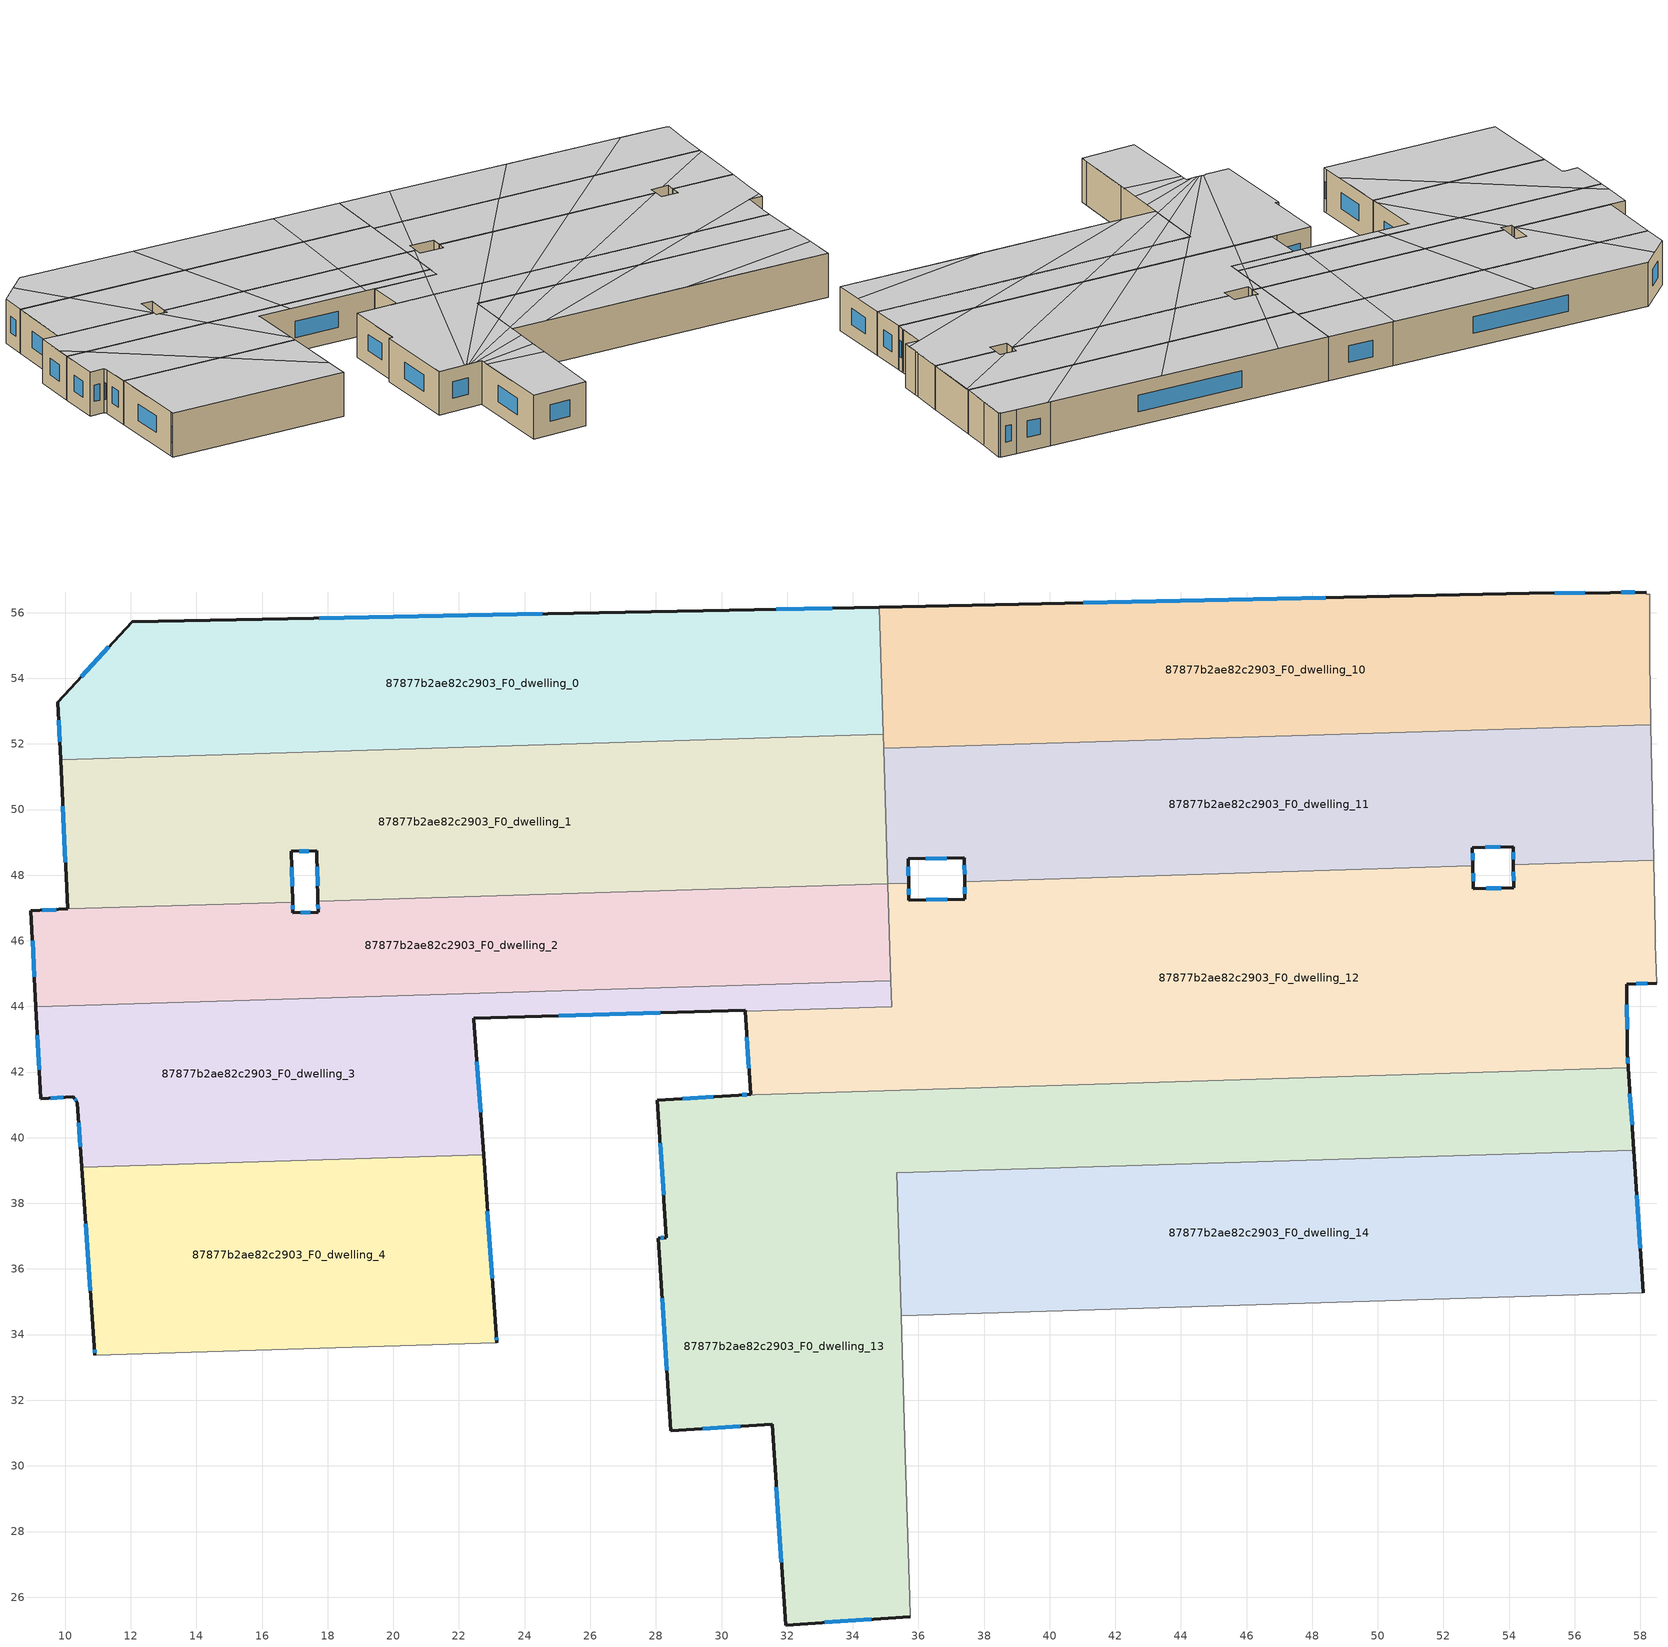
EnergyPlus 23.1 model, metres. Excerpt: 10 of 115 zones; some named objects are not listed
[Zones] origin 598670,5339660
87877b2ae82c2903_F0_dwelling_0
 floor ground (EU_floor_Construction): 34.81,56.17 34.93,52.29 9.86,51.52 9.78,53.27 12.05,55.72 30.23,56.07 z0
 wall outside (EU_wall_Construction): 34.81,56.17 30.23,56.07 12.05,55.72 9.78,53.27 9.86,51.52 z0:3
 wall to 87877b2ae82c2903_F0_dwelling_1 (EU_wall_Construction): 9.86,51.52 34.93,52.29 z0:3
 wall to 87877b2ae82c2903_F0_dwelling_10 (EU_wall_Construction): 34.93,52.29 34.81,56.17 z0:3
 window (EU_Window_Construction): 33.38,56.14 31.67,56.1 / 9.8,52.72 9.84,52.07 / 11.34,54.95 10.49,54.04 / 24.53,55.96 17.75,55.83 z0.94:2.06
 ceiling to 87877b2ae82c2903_F1_dwelling_0 (EU_floor_Construction): 30.12,52.14 30.12,56.07 20.13,55.88 21.63,51.88 z3
 ceiling to 87877b2ae82c2903_F1_dwelling_1 (EU_floor_Construction): 21.63,51.88 20.13,55.88 12.05,55.72 10.99,54.58 13.35,51.63 z3
 ceiling to 87877b2ae82c2903_F1_dwelling_2 (EU_floor_Construction): 13.35,51.63 10.99,54.58 9.78,53.27 9.86,51.52 z3
 ceiling to 87877b2ae82c2903_F1_dwelling_18 (EU_floor_Construction): 34.93,52.29 34.81,56.17 30.23,56.07 30.12,56.07 30.12,52.14 z3
 roof outside (EU_roof_Construction): 30.12,56.07 12.05,55.72 20.13,55.88 z3
87877b2ae82c2903_F0_dwelling_1
 floor ground (EU_floor_Construction): 34.93,52.29 35.07,47.73 17.7,47.2 17.67,48.74 16.9,48.73 16.93,47.18 10.07,46.97 9.86,51.52 z0
 wall outside (EU_wall_Construction): 16.93,47.18 16.9,48.73 17.67,48.74 17.7,47.2 / 9.86,51.52 10.07,46.97 z0:3
 wall to 87877b2ae82c2903_F0_dwelling_2 (EU_wall_Construction): 17.7,47.2 35.07,47.73 / 10.07,46.97 16.93,47.18 z0:3
 wall to 87877b2ae82c2903_F0_dwelling_11 (EU_wall_Construction): 35.07,47.73 34.94,51.87 z0:3
 wall to 87877b2ae82c2903_F0_dwelling_10 (EU_wall_Construction): 34.94,51.87 34.93,52.29 z0:3
 window (EU_Window_Construction): 17.68,48.26 17.69,47.68 / 17.14,48.73 17.42,48.73 / 16.92,47.66 16.91,48.24 / 9.93,50.09 10.01,48.4 z0.94:2.06
 ceiling to 87877b2ae82c2903_F1_dwelling_1 (EU_floor_Construction): 23.32,47.37 21.63,51.88 13.35,51.63 16.91,47.18 16.93,47.18 16.9,48.73 17.67,48.74 17.7,47.2 z3
 ceiling to 87877b2ae82c2903_F1_dwelling_0 (EU_floor_Construction): 30.12,47.58 30.12,52.14 21.63,51.88 23.32,47.37 z3
 ceiling to 87877b2ae82c2903_F1_dwelling_2 (EU_floor_Construction): 16.91,47.18 13.35,51.63 9.86,51.52 10.07,46.97 z3
 ceiling to 87877b2ae82c2903_F1_dwelling_18 (EU_floor_Construction): 35.07,47.73 34.93,52.29 30.12,52.14 30.12,47.58 z3
87877b2ae82c2903_F0_dwelling_10
 floor ground (EU_floor_Construction): 58.29,56.56 58.28,54.58 58.32,52.59 34.94,51.87 34.81,56.17 54.61,56.59 57.08,56.61 58.18,56.63 58.18,56.56 z0
 wall outside (EU_wall_Construction): 58.18,56.63 57.08,56.61 54.61,56.59 34.81,56.17 z0:3
 wall adiabatic (EU_wall_Construction): 58.32,52.59 58.28,54.58 58.29,56.56 58.18,56.56 58.18,56.63 z0:3
 wall to 87877b2ae82c2903_F0_dwelling_11 (EU_wall_Construction): 34.94,51.87 58.32,52.59 z0:3
 window (EU_Window_Construction): 48.41,56.46 41.02,56.3 / 56.31,56.6 55.39,56.6 / 57.83,56.62 57.42,56.62 z0.94:2.06
 ceiling to 87877b2ae82c2903_F1_dwelling_17 (EU_floor_Construction): 43.95,52.15 46.7,56.42 38.4,56.24 37,51.94 z3
 ceiling to 87877b2ae82c2903_F1_dwelling_16 (EU_floor_Construction): 50.79,52.36 54.84,56.59 54.61,56.59 46.7,56.42 43.95,52.15 z3
 ceiling to 87877b2ae82c2903_F1_dwelling_15 (EU_floor_Construction): 58.32,52.59 58.28,54.58 58.29,56.56 58.18,56.56 58.18,56.63 57.08,56.61 54.84,56.59 50.79,52.36 z3
 ceiling to 87877b2ae82c2903_F1_dwelling_18 (EU_floor_Construction): 37,51.94 38.4,56.24 34.81,56.17 34.94,51.87 z3
87877b2ae82c2903_F0_dwelling_11
 floor ground (EU_floor_Construction): 58.32,52.59 58.41,48.45 54.13,48.32 54.12,48.87 52.88,48.84 52.89,48.28 37.41,47.81 37.4,48.53 35.69,48.49 35.7,47.75 35.07,47.73 34.94,51.87 z0
 wall outside (EU_wall_Construction): 52.89,48.28 52.88,48.84 54.12,48.87 54.13,48.32 / 35.7,47.75 35.69,48.49 37.4,48.53 37.41,47.81 z0:3
 wall to 87877b2ae82c2903_F0_dwelling_12 (EU_wall_Construction): 37.41,47.81 52.89,48.28 / 35.07,47.73 35.7,47.75 / 54.13,48.32 58.41,48.45 z0:3
 wall adiabatic (EU_wall_Construction): 58.41,48.45 58.32,52.59 z0:3
 window (EU_Window_Construction): 53.27,48.85 53.73,48.86 / 52.89,48.46 52.88,48.67 / 37.4,48.31 37.41,48.03 / 36.22,48.51 36.86,48.52 / 35.7,47.98 35.69,48.26 / 54.12,48.7 54.13,48.49 z0.94:2.06
 ceiling to 87877b2ae82c2903_F1_dwelling_15 (EU_floor_Construction): 58.32,52.45 58.32,52.59 50.79,52.36 46.72,48.09 52.89,48.28 52.88,48.84 53.67,48.86 z3
 ceiling to 87877b2ae82c2903_F1_dwelling_14 (EU_floor_Construction): 58.41,48.45 58.32,52.45 53.67,48.86 54.12,48.87 54.13,48.32 z3
 ceiling to 87877b2ae82c2903_F1_dwelling_16 (EU_floor_Construction): 46.72,48.09 50.79,52.36 43.95,52.15 41.22,47.92 z3
 ceiling to 87877b2ae82c2903_F1_dwelling_17 (EU_floor_Construction): 41.22,47.92 43.95,52.15 37,51.94 35.89,48.5 37.4,48.53 37.41,47.81 z3
 ceiling to 87877b2ae82c2903_F1_dwelling_18 (EU_floor_Construction): 35.7,47.91 35.69,48.49 35.89,48.5 37,51.94 34.94,51.87 35.07,47.73 35.65,47.75 z3
87877b2ae82c2903_F0_dwelling_12
 floor ground (EU_floor_Construction): 58.41,48.45 58.45,46.28 58.46,45.89 58.49,44.71 57.58,44.67 57.6,42.67 57.6,42.58 57.63,42.12 30.52,41.29 30.89,41.32 30.72,43.85 35.18,43.99 35.07,47.73 35.7,47.75 35.71,47.23 37.42,47.27 37.41,47.81 52.89,48.28 52.91,47.59 54.14,47.61 54.13,48.32 z0
 wall outside (EU_wall_Construction): 30.72,43.85 30.89,41.32 30.52,41.29 / 37.41,47.81 37.42,47.27 35.71,47.23 35.7,47.75 / 54.13,48.32 54.14,47.61 52.91,47.59 52.89,48.28 / 57.63,42.12 57.6,42.58 57.6,42.67 57.58,44.67 58.49,44.71 z0:3
 wall to 87877b2ae82c2903_F0_dwelling_3 (EU_wall_Construction): 35.16,44.79 35.18,43.99 30.72,43.85 z0:3
 wall adiabatic (EU_wall_Construction): 58.49,44.71 58.46,45.89 58.45,46.28 58.41,48.45 z0:3
 wall to 87877b2ae82c2903_F0_dwelling_13 (EU_wall_Construction): 30.52,41.29 57.63,42.12 z0:3
 wall to 87877b2ae82c2903_F0_dwelling_2 (EU_wall_Construction): 35.07,47.73 35.16,44.79 z0:3
 window (EU_Window_Construction): 30.77,43.06 30.84,42.11 / 35.71,47.4 35.7,47.59 / 36.88,47.26 36.25,47.25 / 37.41,47.64 37.42,47.44 / 52.91,47.81 52.9,48.06 / 53.76,47.61 53.3,47.6 / 54.13,48.1 54.14,47.83 / 57.87,44.69 58.21,44.7 / 57.59,43.3 57.59,44.05 / 57.62,42.27 57.61,42.44 / 30.77,41.31 30.64,41.3 z0.94:2.06
 ceiling to 87877b2ae82c2903_F1_dwelling_14 (EU_floor_Construction): 58.48,45.16 58.46,45.89 58.45,46.28 58.41,48.45 54.13,48.32 54.14,47.61 52.91,47.59 52.89,48.27 44.41,41.72 52.2,41.96 z3
 ceiling to 87877b2ae82c2903_F1_dwelling_17 (EU_floor_Construction): 37.08,41.5 41.22,47.92 37.41,47.81 37.42,47.27 35.71,47.23 35.7,47.75 35.65,47.75 35.12,46.12 35.18,43.99 34.42,43.97 33.59,41.39 z3
 ceiling to 87877b2ae82c2903_F1_dwelling_13 (EU_floor_Construction): 57.63,42.12 57.6,42.58 57.6,42.67 57.58,44.67 58.49,44.71 58.48,45.16 52.2,41.96 z3
 ceiling to 87877b2ae82c2903_F1_dwelling_15 (EU_floor_Construction): 52.89,48.27 52.89,48.28 46.72,48.09 40.53,41.6 44.41,41.72 z3
 ceiling to 87877b2ae82c2903_F1_dwelling_18 (EU_floor_Construction): 35.12,46.12 35.65,47.75 35.07,47.73 z3; 33.59,41.39 34.42,43.97 30.72,43.85 30.89,41.32 30.52,41.29 z3
 ceiling to 87877b2ae82c2903_F1_dwelling_16 (EU_floor_Construction): 40.53,41.6 46.72,48.09 41.22,47.92 37.08,41.5 z3
87877b2ae82c2903_F0_dwelling_13
 floor ground (EU_floor_Construction): 57.63,42.12 57.8,39.61 35.34,38.92 35.75,25.4 31.95,25.15 31.55,31.27 28.45,31.07 28.07,36.94 28.32,36.96 28.05,41.13 30.52,41.29 z0
 wall outside (EU_wall_Construction): 30.52,41.29 28.05,41.13 28.32,36.96 28.07,36.94 28.45,31.07 31.55,31.27 31.95,25.15 35.75,25.4 / 57.8,39.61 57.63,42.12 z0:3
 wall to 87877b2ae82c2903_F0_dwelling_14 (EU_wall_Construction): 35.47,34.58 35.34,38.92 57.8,39.61 z0:3
 wall to 87877b2ae82c2903_F0_dwelling_15 (EU_wall_Construction): 35.6,30.27 35.47,34.58 z0:3
 wall to 87877b2ae82c2903_F0_dwelling_16 (EU_wall_Construction): 35.73,25.98 35.6,30.27 z0:3
 wall to 87877b2ae82c2903_F0_dwelling_17 (EU_wall_Construction): 35.75,25.4 35.73,25.98 z0:3
 window (EU_Window_Construction): 33.14,25.23 34.56,25.32 / 31.68,29.35 31.83,27.07 / 29.42,31.13 30.58,31.21 / 28.19,35.1 28.33,32.91 / 28.24,36.95 28.15,36.95 / 28.13,39.83 28.23,38.27 / 29.75,41.24 28.82,41.19 / 57.75,40.4 57.68,41.34 z0.94:2.06
 ceiling to 87877b2ae82c2903_F1_dwelling_18 (EU_floor_Construction): 30.28,31.19 33.59,41.39 30.52,41.29 28.05,41.13 28.32,36.96 28.07,36.94 28.45,31.07 30.12,31.18 30.15,31.18 z3
 ceiling to 87877b2ae82c2903_F1_dwelling_11 (EU_floor_Construction): 35.75,25.4 35.59,30.57 31.59,30.66 31.95,25.15 z3
 ceiling to 87877b2ae82c2903_F1_dwelling_13 (EU_floor_Construction): 35.55,31.99 35.51,33.44 31.21,31.25 31.55,31.27 31.56,31.04 z3; 57.8,39.61 57.63,42.12 52.2,41.96 46.95,39.28 z3
 ceiling to 87877b2ae82c2903_F1_dwelling_12 (EU_floor_Construction): 35.59,30.57 35.55,31.99 31.56,31.04 31.57,30.87 31.59,30.66 z3
 ceiling to 87877b2ae82c2903_F1_dwelling_14 (EU_floor_Construction): 35.51,33.44 35.46,34.82 30.8,31.22 31.21,31.25 z3; 52.2,41.96 44.41,41.72 41.01,39.1 46.95,39.28 z3
 ceiling to 87877b2ae82c2903_F1_dwelling_16 (EU_floor_Construction): 38.05,39.01 40.53,41.6 37.08,41.5 35.43,38.93 z3; 30.61,31.21 35.42,36.25 35.34,38.8 30.44,31.2 z3
 ceiling to 87877b2ae82c2903_F1_dwelling_17 (EU_floor_Construction): 30.44,31.2 35.34,38.8 35.34,38.92 35.43,38.93 37.08,41.5 33.59,41.39 30.28,31.19 z3
 ceiling to 87877b2ae82c2903_F1_dwelling_15 (EU_floor_Construction): 44.41,41.72 40.53,41.6 38.05,39.01 41.01,39.1 z3; 35.46,34.82 35.42,36.25 30.61,31.21 30.75,31.22 30.8,31.22 z3
87877b2ae82c2903_F0_dwelling_14
 floor ground (EU_floor_Construction): 57.8,39.61 58.09,35.27 35.47,34.58 35.34,38.92 z0
 wall outside (EU_wall_Construction): 58.09,35.27 57.8,39.61 z0:3
 wall to 87877b2ae82c2903_F0_dwelling_15 (EU_wall_Construction): 35.47,34.58 58.09,35.27 z0:3
 window (EU_Window_Construction): 58,36.63 57.89,38.25 z0.94:2.06
 ceiling to 87877b2ae82c2903_F1_dwelling_13 (EU_floor_Construction): 57.95,37.35 57.8,39.61 46.95,39.28 37.88,34.65 47.97,34.96 z3
 ceiling to 87877b2ae82c2903_F1_dwelling_14 (EU_floor_Construction): 46.95,39.28 41.01,39.1 35.46,34.82 35.47,34.58 37.88,34.65 z3
 ceiling to 87877b2ae82c2903_F1_dwelling_12 (EU_floor_Construction): 58.09,35.27 57.95,37.35 47.97,34.96 z3
 ceiling to 87877b2ae82c2903_F1_dwelling_16 (EU_floor_Construction): 35.42,36.25 38.05,39.01 35.43,38.93 35.34,38.8 z3
 ceiling to 87877b2ae82c2903_F1_dwelling_15 (EU_floor_Construction): 41.01,39.1 38.05,39.01 35.42,36.25 35.46,34.82 z3
87877b2ae82c2903_F0_dwelling_2
 floor ground (EU_floor_Construction): 35.07,47.73 35.16,44.79 9.11,43.99 8.96,46.92 10.07,46.97 16.93,47.18 16.94,46.86 17.71,46.87 17.7,47.2 z0
 wall outside (EU_wall_Construction): 10.07,46.97 8.96,46.92 9.11,43.99 / 17.7,47.2 17.71,46.87 16.94,46.86 16.93,47.18 z0:3
 wall to 87877b2ae82c2903_F0_dwelling_3 (EU_wall_Construction): 9.11,43.99 35.16,44.79 z0:3
 window (EU_Window_Construction): 9.72,46.95 9.31,46.93 / 16.94,46.96 16.93,47.08 / 17.47,46.87 17.18,46.86 / 17.7,47.1 17.71,46.97 / 9.01,46 9.06,44.91 z0.94:2.06
 ceiling to 87877b2ae82c2903_F1_dwelling_2 (EU_floor_Construction): 19.22,44.3 17.17,46.86 16.94,46.86 16.93,47.16 16.91,47.18 10.07,46.97 8.96,46.92 9.06,44.94 10.4,44.03 z3
 ceiling to 87877b2ae82c2903_F1_dwelling_1 (EU_floor_Construction): 24.42,44.46 23.32,47.37 17.7,47.2 17.71,46.87 17.17,46.86 19.22,44.3 z3
 ceiling to 87877b2ae82c2903_F1_dwelling_3 (EU_floor_Construction): 10.4,44.03 9.06,44.94 9.11,43.99 z3
 ceiling to 87877b2ae82c2903_F1_dwelling_0 (EU_floor_Construction): 30.12,44.63 30.12,47.58 23.32,47.37 24.42,44.46 z3
 ceiling to 87877b2ae82c2903_F1_dwelling_17 (EU_floor_Construction): 35.16,44.79 35.12,46.12 34.68,44.77 z3
 ceiling to 87877b2ae82c2903_F1_dwelling_18 (EU_floor_Construction): 34.68,44.77 35.12,46.12 35.07,47.73 30.12,47.58 30.12,44.63 z3
87877b2ae82c2903_F0_dwelling_3
 floor ground (EU_floor_Construction): 35.16,44.79 35.18,43.99 30.72,43.85 30.72,43.89 22.45,43.64 22.46,43.6 22.75,39.48 10.51,39.1 10.37,41.06 10.25,41.24 9.25,41.19 9.11,43.99 z0
 wall outside (EU_wall_Construction): 9.11,43.99 9.25,41.19 10.25,41.24 10.37,41.06 10.51,39.1 / 22.75,39.48 22.46,43.6 22.45,43.64 30.72,43.89 30.72,43.85 z0:3
 wall to 87877b2ae82c2903_F0_dwelling_4 (EU_wall_Construction): 10.51,39.1 22.75,39.48 z0:3
 window (EU_Window_Construction): 9.56,41.21 9.93,41.23 / 9.15,43.11 9.2,42.07 / 25.04,43.72 28.13,43.81 / 22.66,40.77 22.55,42.31 / 10.41,40.45 10.47,39.72 / 10.29,41.19 10.33,41.12 z0.94:2.06
 ceiling to 87877b2ae82c2903_F1_dwelling_3 (EU_floor_Construction): 17.38,39.31 10.4,44.03 9.11,43.99 9.25,41.19 10.25,41.24 10.37,41.06 10.51,39.1 z3
 ceiling to 87877b2ae82c2903_F1_dwelling_2 (EU_floor_Construction): 22.75,39.48 22.72,39.94 19.22,44.3 10.4,44.03 17.38,39.31 z3
 ceiling to 87877b2ae82c2903_F1_dwelling_1 (EU_floor_Construction): 22.72,39.94 22.46,43.6 22.45,43.64 24.7,43.71 24.42,44.46 19.22,44.3 z3
 ceiling to 87877b2ae82c2903_F1_dwelling_17 (EU_floor_Construction): 35.18,43.99 35.16,44.79 34.68,44.77 34.42,43.97 z3
 ceiling to 87877b2ae82c2903_F1_dwelling_0 (EU_floor_Construction): 30.12,43.87 30.12,44.63 24.42,44.46 24.7,43.71 z3
 ceiling to 87877b2ae82c2903_F1_dwelling_18 (EU_floor_Construction): 34.42,43.97 34.68,44.77 30.12,44.63 30.12,43.87 30.72,43.89 30.72,43.85 z3
87877b2ae82c2903_F0_dwelling_4
 floor ground (EU_floor_Construction): 22.75,39.48 23.13,34 23.15,33.75 10.91,33.37 10.89,33.62 10.51,39.1 z0
 wall outside (EU_wall_Construction): 10.51,39.1 10.89,33.62 10.91,33.37 / 23.15,33.75 23.13,34 22.75,39.48 z0:3
 wall to 87877b2ae82c2903_F0_dwelling_5 (EU_wall_Construction): 10.91,33.37 23.15,33.75 z0:3
 window (EU_Window_Construction): 10.63,37.38 10.77,35.34 / 23.01,35.71 22.87,37.76 / 23.14,33.83 23.14,33.92 / 10.9,33.54 10.9,33.45 z0.94:2.06
 ceiling to 87877b2ae82c2903_F1_dwelling_3 (EU_floor_Construction): 23.15,33.75 23.15,33.78 23.13,34 23.03,35.49 17.38,39.31 10.51,39.1 10.89,33.62 10.91,33.4 10.91,33.37 z3
 ceiling to 87877b2ae82c2903_F1_dwelling_2 (EU_floor_Construction): 23.03,35.49 22.75,39.48 17.38,39.31 z3
[Building]
EU S2 Campaign: North Axis=0; Terrain=City; Solar Distribution=FullExterior
[Site:Location]
Vienna: Latitude=48; Longitude=16.5; Time Zone=1; Elevation=183
[SizingPeriod:WeatherFileDays]
AnnualSizingPeriod: Begin Month=1; Begin Day of Month=1; End Month=12; End Day of Month=31; Day of Week for Start Day=Monday; Use Weather File Daylight Saving Period=No; Use Weather File Rain and Snow Indicators=No
[MATERIAL]
EU_InternalMass_Material: Roughness=MediumRough; Thickness=0.1; Conductivity=1; Density=1800; Specific Heat=900; Thermal Absorptance=0.9; Solar Absorptance=0.7; Visible Absorptance=0.7
[MATERIAL:NOMASS] Roughness=MediumRough; Thermal Absorptance=0.9; Solar Absorptance=0.7; Visible Absorptance=0.7
Name | Thermal Resistance
EU_wall_NoMass | 0.914258
EU_roof_NoMass | 0.954009
EU_floor_NoMass | 1.09711
[WINDOWMATERIAL:SIMPLEGLAZINGSYSTEM]
EU_Window_SimpleGlazing: UFactor=2.09642; Solar Heat Gain Coefficient=0.65; Visible Transmittance=0.65
[CONSTRUCTION]
EU_wall_Construction: EU_wall_NoMass
EU_roof_Construction: EU_roof_NoMass
EU_floor_Construction: EU_floor_NoMass
EU_Window_Construction: EU_Window_SimpleGlazing
EU_InternalMass_Construction: EU_InternalMass_Material
[ZONE] Type=1; Multiplier=1; Ceiling Height=autocalculate; Floor Area=autocalculate; Part of Total Floor Area=Yes
Name | Volume
87877b2ae82c2903_F0_dwelling_0 | 294.034
87877b2ae82c2903_F0_dwelling_1 | 338.687
87877b2ae82c2903_F0_dwelling_10 | 294.066
87877b2ae82c2903_F0_dwelling_11 | 284.521
87877b2ae82c2903_F0_dwelling_12 | 462.057
87877b2ae82c2903_F0_dwelling_13 | 457.496
87877b2ae82c2903_F0_dwelling_14 | 294.075
87877b2ae82c2903_F0_dwelling_2 | 229.947
87877b2ae82c2903_F0_dwelling_3 | 219.733
87877b2ae82c2903_F0_dwelling_4 | 210.847
[INTERNALMASS] Construction=EU_InternalMass_Construction
Name | Zone or ZoneList | Surface Area
87877b2ae82c2903_F0_dwelling_0_EU_InternalMass | 87877b2ae82c2903_F0_dwelling_0 | 98.0113
87877b2ae82c2903_F0_dwelling_1_EU_InternalMass | 87877b2ae82c2903_F0_dwelling_1 | 112.895
87877b2ae82c2903_F0_dwelling_2_EU_InternalMass | 87877b2ae82c2903_F0_dwelling_2 | 76.6368
87877b2ae82c2903_F0_dwelling_3_EU_InternalMass | 87877b2ae82c2903_F0_dwelling_3 | 73.2552
87877b2ae82c2903_F0_dwelling_4_EU_InternalMass | 87877b2ae82c2903_F0_dwelling_4 | 70.2834
87877b2ae82c2903_F0_dwelling_10_EU_InternalMass | 87877b2ae82c2903_F0_dwelling_10 | 98.0221
87877b2ae82c2903_F0_dwelling_11_EU_InternalMass | 87877b2ae82c2903_F0_dwelling_11 | 94.8406
87877b2ae82c2903_F0_dwelling_12_EU_InternalMass | 87877b2ae82c2903_F0_dwelling_12 | 154.012
87877b2ae82c2903_F0_dwelling_13_EU_InternalMass | 87877b2ae82c2903_F0_dwelling_13 | 152.511
87877b2ae82c2903_F0_dwelling_14_EU_InternalMass | 87877b2ae82c2903_F0_dwelling_14 | 98.025
[OTHEREQUIPMENT] Fuel Type=Electricity; Design Level Calculation Method=Watts/Area; Power per Zone Floor Area=1; Fraction Latent=0; Fraction Radiant=0; Fraction Lost=0; Carbon Dioxide Generation Rate=0; EndUse Subcategory=EU_Step8_InternalGains
Name | Zone or ZoneList or Space or SpaceList | Schedule
EU_Step8_InternalGain_87877b2ae82c2903_F0_dwelling_0_f000 | 87877b2ae82c2903_F0_dwelling_0 | EU_Step8_GainSchedule_87877b2ae82c2903_F0_dwelling_0_f000
EU_Step8_InternalGain_87877b2ae82c2903_F0_dwelling_1_f000 | 87877b2ae82c2903_F0_dwelling_1 | EU_Step8_GainSchedule_87877b2ae82c2903_F0_dwelling_1_f000
EU_Step8_InternalGain_87877b2ae82c2903_F0_dwelling_2_f000 | 87877b2ae82c2903_F0_dwelling_2 | EU_Step8_GainSchedule_87877b2ae82c2903_F0_dwelling_2_f000
EU_Step8_InternalGain_87877b2ae82c2903_F0_dwelling_3_f000 | 87877b2ae82c2903_F0_dwelling_3 | EU_Step8_GainSchedule_87877b2ae82c2903_F0_dwelling_3_f000
EU_Step8_InternalGain_87877b2ae82c2903_F0_dwelling_4_f000 | 87877b2ae82c2903_F0_dwelling_4 | EU_Step8_GainSchedule_87877b2ae82c2903_F0_dwelling_4_f000
EU_Step8_InternalGain_87877b2ae82c2903_F0_dwelling_10_f000 | 87877b2ae82c2903_F0_dwelling_10 | EU_Step8_GainSchedule_87877b2ae82c2903_F0_dwelling_10_f000
EU_Step8_InternalGain_87877b2ae82c2903_F0_dwelling_11_f000 | 87877b2ae82c2903_F0_dwelling_11 | EU_Step8_GainSchedule_87877b2ae82c2903_F0_dwelling_11_f000
EU_Step8_InternalGain_87877b2ae82c2903_F0_dwelling_12_f000 | 87877b2ae82c2903_F0_dwelling_12 | EU_Step8_GainSchedule_87877b2ae82c2903_F0_dwelling_12_f000
EU_Step8_InternalGain_87877b2ae82c2903_F0_dwelling_13_f000 | 87877b2ae82c2903_F0_dwelling_13 | EU_Step8_GainSchedule_87877b2ae82c2903_F0_dwelling_13_f000
EU_Step8_InternalGain_87877b2ae82c2903_F0_dwelling_14_f000 | 87877b2ae82c2903_F0_dwelling_14 | EU_Step8_GainSchedule_87877b2ae82c2903_F0_dwelling_14_f000
[ZONEVENTILATION:DESIGNFLOWRATE] Schedule=EU_AlwaysOn; Design Flow Rate Calculation Method=AirChanges/Hour; Air Changes per Hour=0.546891; Ventilation Type=Natural; Fan Pressure Rise=0; Fan Total Efficiency=1; Constant Term Coefficient=1; Temperature Term Coefficient=0; Velocity Term Coefficient=0; Velocity Squared Term Coefficient=0; Minimum Indoor Temperature=-100; Maximum Indoor Temperature=100; Delta Temperature=-100; Minimum Outdoor Temperature=-100; Maximum Outdoor Temperature=100; Maximum Wind Speed=40
Name | Zone or ZoneList or Space or SpaceList
EU_ConstantAir_87877b2ae82c2903_F0_dwelling_0 | 87877b2ae82c2903_F0_dwelling_0
EU_ConstantAir_87877b2ae82c2903_F0_dwelling_1 | 87877b2ae82c2903_F0_dwelling_1
EU_ConstantAir_87877b2ae82c2903_F0_dwelling_2 | 87877b2ae82c2903_F0_dwelling_2
EU_ConstantAir_87877b2ae82c2903_F0_dwelling_3 | 87877b2ae82c2903_F0_dwelling_3
EU_ConstantAir_87877b2ae82c2903_F0_dwelling_4 | 87877b2ae82c2903_F0_dwelling_4
EU_ConstantAir_87877b2ae82c2903_F0_dwelling_10 | 87877b2ae82c2903_F0_dwelling_10
EU_ConstantAir_87877b2ae82c2903_F0_dwelling_11 | 87877b2ae82c2903_F0_dwelling_11
EU_ConstantAir_87877b2ae82c2903_F0_dwelling_12 | 87877b2ae82c2903_F0_dwelling_12
EU_ConstantAir_87877b2ae82c2903_F0_dwelling_13 | 87877b2ae82c2903_F0_dwelling_13
EU_ConstantAir_87877b2ae82c2903_F0_dwelling_14 | 87877b2ae82c2903_F0_dwelling_14
[HVACTEMPLATE:ZONE:IDEALLOADSAIRSYSTEM] System Availability Schedule=EU_AlwaysOn; Maximum Heating Supply Air Temperature=50; Minimum Cooling Supply Air Temperature=13; Maximum Heating Supply Air Humidity Ratio=0.0156; Minimum Cooling Supply Air Humidity Ratio=0.0077; Heating Limit=NoLimit; Cooling Limit=NoLimit; Heating Availability Schedule=EU_AlwaysOn; Cooling Availability Schedule=EU_CoolingOff; Dehumidification Control Type=ConstantSensibleHeatRatio; Cooling Sensible Heat Ratio=0.7; Dehumidification Setpoint=60; Humidification Control Type=None; Humidification Setpoint=30; Outdoor Air Method=None; Outdoor Air Flow Rate per Person=0.00944; Outdoor Air Flow Rate per Zone Floor Area=0; Outdoor Air Flow Rate per Zone=0; Demand Controlled Ventilation Type=None; Outdoor Air Economizer Type=NoEconomizer; Heat Recovery Type=None; Sensible Heat Recovery Effectiveness=0.7; Latent Heat Recovery Effectiveness=0.65
Name | Template Thermostat
87877b2ae82c2903_F0_dwelling_0 | EU_HeatOnly_87877b2ae82c2903_F0_dwelling_0
87877b2ae82c2903_F0_dwelling_1 | EU_HeatOnly_87877b2ae82c2903_F0_dwelling_1
87877b2ae82c2903_F0_dwelling_2 | EU_HeatOnly_87877b2ae82c2903_F0_dwelling_2
87877b2ae82c2903_F0_dwelling_3 | EU_HeatOnly_87877b2ae82c2903_F0_dwelling_3
87877b2ae82c2903_F0_dwelling_4 | EU_HeatOnly_87877b2ae82c2903_F0_dwelling_4
87877b2ae82c2903_F0_dwelling_10 | EU_HeatOnly_87877b2ae82c2903_F0_dwelling_10
87877b2ae82c2903_F0_dwelling_11 | EU_HeatOnly_87877b2ae82c2903_F0_dwelling_11
87877b2ae82c2903_F0_dwelling_12 | EU_HeatOnly_87877b2ae82c2903_F0_dwelling_12
87877b2ae82c2903_F0_dwelling_13 | EU_HeatOnly_87877b2ae82c2903_F0_dwelling_13
87877b2ae82c2903_F0_dwelling_14 | EU_HeatOnly_87877b2ae82c2903_F0_dwelling_14
[SIZING:ZONE] Zone Cooling Design Supply Air Temperature Input Method=SupplyAirTemperature; Zone Cooling Design Supply Air Temperature=13; Zone Heating Design Supply Air Temperature Input Method=SupplyAirTemperature; Zone Heating Design Supply Air Temperature=50; Zone Cooling Design Supply Air Humidity Ratio=0.008; Zone Heating Design Supply Air Humidity Ratio=0.008; Cooling Design Air Flow Method=DesignDay; Cooling Design Air Flow Rate=0; Cooling Minimum Air Flow per Zone Floor Area=0.000762; Cooling Minimum Air Flow=0; Cooling Minimum Air Flow Fraction=0.2; Heating Design Air Flow Method=DesignDay; Heating Design Air Flow Rate=0; Heating Maximum Air Flow per Zone Floor Area=0.002032; Heating Maximum Air Flow=0.141576; Heating Maximum Air Flow Fraction=0.3; Account for Dedicated Outdoor Air System=No; Dedicated Outdoor Air System Control Strategy=NeutralSupplyAir; Dedicated Outdoor Air Low Setpoint Temperature for Design=autosize; Dedicated Outdoor Air High Setpoint Temperature for Design=autosize; Zone Load Sizing Method=Sensible Load Only No Latent Load; Zone Latent Cooling Design Supply Air Humidity Ratio Input Method=HumidityRatioDifference; Zone Cooling Design Supply Air Humidity Ratio Difference=0.005; Zone Latent Heating Design Supply Air Humidity Ratio Input Method=HumidityRatioDifference; Zone Humidification Design Supply Air Humidity Ratio Difference=0.005
87877b2ae82c2903_F0_dwelling_0; 87877b2ae82c2903_F0_dwelling_1; 87877b2ae82c2903_F0_dwelling_2; 87877b2ae82c2903_F0_dwelling_3; 87877b2ae82c2903_F0_dwelling_4; 87877b2ae82c2903_F0_dwelling_10; 87877b2ae82c2903_F0_dwelling_11; 87877b2ae82c2903_F0_dwelling_12; 87877b2ae82c2903_F0_dwelling_13; 87877b2ae82c2903_F0_dwelling_14
[SCHEDULE:CONSTANT]
Name | Hourly Value
EU_AlwaysOn | 1
EU_CoolingOff | 0
[SCHEDULE:FILE] Column Number=1; Rows to Skip at Top=0; Number of Hours of Data=8760; Column Separator=Comma; Interpolate to Timestep=No; Minutes per Item=60; Adjust Schedule for Daylight Savings=Yes
Name | File
EU_Step8_GainSchedule_87877b2ae82c2903_F0_dwelling_0_f000 | ../../schedules/87877b2ae82c2903/87877b2ae82c2903_F0_dwelling_0_f000_gain.csv
EU_Step8_GainSchedule_87877b2ae82c2903_F0_dwelling_1_f000 | ../../schedules/87877b2ae82c2903/87877b2ae82c2903_F0_dwelling_1_f000_gain.csv
EU_Step8_GainSchedule_87877b2ae82c2903_F0_dwelling_2_f000 | ../../schedules/87877b2ae82c2903/87877b2ae82c2903_F0_dwelling_2_f000_gain.csv
EU_Step8_GainSchedule_87877b2ae82c2903_F0_dwelling_3_f000 | ../../schedules/87877b2ae82c2903/87877b2ae82c2903_F0_dwelling_3_f000_gain.csv
EU_Step8_GainSchedule_87877b2ae82c2903_F0_dwelling_4_f000 | ../../schedules/87877b2ae82c2903/87877b2ae82c2903_F0_dwelling_4_f000_gain.csv
EU_Step8_GainSchedule_87877b2ae82c2903_F0_dwelling_10_f000 | ../../schedules/87877b2ae82c2903/87877b2ae82c2903_F0_dwelling_10_f000_gain.csv
EU_Step8_GainSchedule_87877b2ae82c2903_F0_dwelling_11_f000 | ../../schedules/87877b2ae82c2903/87877b2ae82c2903_F0_dwelling_11_f000_gain.csv
EU_Step8_GainSchedule_87877b2ae82c2903_F0_dwelling_12_f000 | ../../schedules/87877b2ae82c2903/87877b2ae82c2903_F0_dwelling_12_f000_gain.csv
EU_Step8_GainSchedule_87877b2ae82c2903_F0_dwelling_13_f000 | ../../schedules/87877b2ae82c2903/87877b2ae82c2903_F0_dwelling_13_f000_gain.csv
EU_Step8_GainSchedule_87877b2ae82c2903_F0_dwelling_14_f000 | ../../schedules/87877b2ae82c2903/87877b2ae82c2903_F0_dwelling_14_f000_gain.csv
